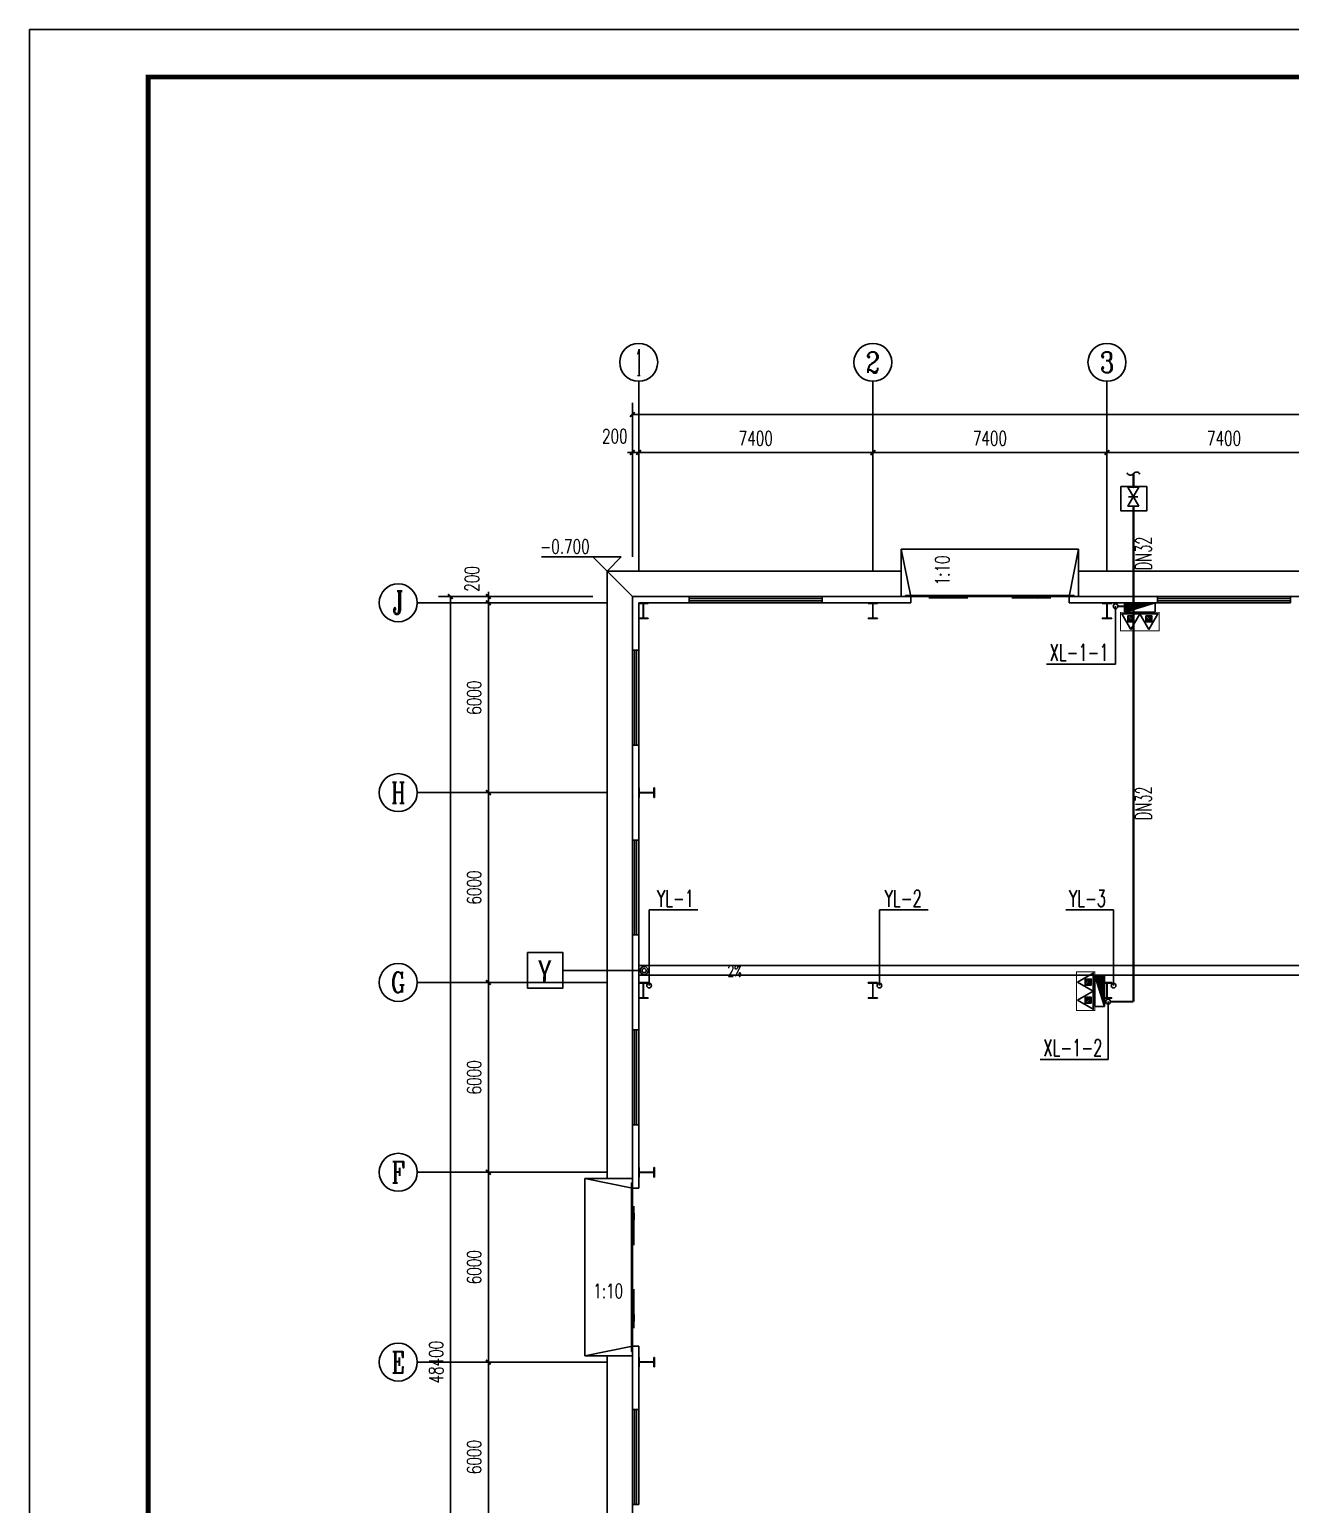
# Model space of a CAD drawing. Extents: x -409572 to -157272, y 600795 to 878326.
# Drawn here: x -409572 to -369719, y 739539 to 786159 of the extents above; entities that cross this region are included whole.
import ezdxf
from ezdxf.enums import TextEntityAlignment as Align

# ---------------------------------------------------------------- set-up
doc = ezdxf.new("R2010")
doc.units = 0
doc.header["$LTSCALE"] = 1000
doc.header["$MEASUREMENT"] = 0
for name, pattern in [('CENTER2', [1.125, 0.75, -0.125, 0.125, -0.125]), ('DASHDOT2', [0.5, 0.25, -0.125, 0, -0.125]), ('PHANTOM2', [1.25, 0.625, -0.125, 0.125, -0.125, 0.125, -0.125])]:
    doc.linetypes.add(name, pattern=pattern)
doc.layers.get('0').update_dxf_attribs({"linetype": 'CONTINUOUS'})
doc.layers.get('DEFPOINTS').update_dxf_attribs({"linetype": 'CONTINUOUS'})
for name, color, linetype in [('_TCH_MASK', 7, 'CONTINUOUS'), ('AXIS', 3, 'CONTINUOUS'), ('AXIS_TEXT', 7, 'CONTINUOUS'), ('COLUMN', 9, 'CONTINUOUS'), ('DIM_ELEV', 3, 'CONTINUOUS'), ('DIM_SYMB', 3, 'CONTINUOUS'), ('DIM_消防', 3, 'CONTINUOUS'), ('DIM_雨水', 3, 'CONTINUOUS'), ('EQUIP_消防', 7, 'CONTINUOUS'), ('GROUND', 2, 'CONTINUOUS'), ('PIPE-消防', 1, 'CONTINUOUS'), ('PIPE-雨水', 4, 'PHANTOM2'), ('PUB_TEXT', 7, 'CONTINUOUS'), ('PUB_TITLE', 4, 'CONTINUOUS'), ('STAIR', 2, 'CONTINUOUS'), ('TWT_TEXT', 7, 'CONTINUOUS'), ('VALVE_消防', 7, 'CONTINUOUS'), ('VPIPE-消防', 1, 'DASHDOT2'), ('VPIPE-雨水', 4, 'PHANTOM2'), ('WALL', 9, 'CONTINUOUS'), ('WINDOW', 4, 'CONTINUOUS'), ('WIRE-照明', 1, 'CONTINUOUS'), ('雨水', 6, 'CONTINUOUS')]:
    doc.layers.add(name, color=color, linetype=linetype)
doc.styles.add('_TCH_AXIS', font='COMPLEX', dxfattribs={"bigfont": 'GBCBIG'})
doc.styles.add('_TCH_DIM', font='SIMPLEX', dxfattribs={"bigfont": 'GBCBIG'})
doc.styles.add('_TWT_SERIAL', font='COMPLEX', dxfattribs={"width": 0.8, "height": 3.5, "bigfont": 'HZTXT'})
doc.styles.add('COMPLEX', font='COMPLEX')
doc.styles.add('DIM_FONT', font='SIMPLEX.shx', dxfattribs={"width": 0.7})
doc.styles.add('STY53', font='COMPLEX', dxfattribs={"width": 0.6, "bigfont": 'HZTXT'})
doc.styles.add('宋体', font='')
doc.styles.get('宋体').set_extended_font_data('SimSun')
doc.dimstyles.new('DIMN150', dxfattribs={"dimscale": 1.5, "dimtxt": 300, "dimasz": 100, "dimexe": 250, "dimexo": 300, "dimgap": 150, "dimtad": 1, "dimdec": 0, "dimzin": 0, "dimtxsty": 'DIM_FONT', "dimblk": 'ARCHTICK', "dimcen": 0.09, "dimclrt": 7, "dimazin": 3, "dimtfac": 1, "dimtdec": 0, "dimtix": 1, "dimtmove": 0, "dimatfit": 3, "dimtolj": 1, "dimtzin": 0})

# ---------------------------------------------------------------- blocks, each defined once
blk = doc.blocks.new('$WINLIB2D$00000001')
at = {"color": 0}
for points in [[(-0.5, 0.5), (-0.5, -0.5)], [(-0.5, 0.5), (0.5, 0.5)], [(0.5, -0.5), (0.5, 0.5)], [(0.5, 0.167), (-0.5, 0.167)], [(0.5, -0.167), (-0.5, -0.167)], [(-0.5, -0.5), (0.5, -0.5)]]:
    blk.add_lwpolyline(points, dxfattribs=at)
blk = doc.blocks.new('$DORLIB2D$00000130')
at = {"color": 0, "linetype": 'CONTINUOUS'}
for p, q in [((-0.5333, 0.6601), (-0.5333, 0.5127)), ((0, 0.6601), (-0.5333, 0.6601)), ((0, 0.5127), (0, 0.6601)), ((0.5333, 0.6601), (0, 0.6601)), ((0.5333, 0.6601), (0.5333, 0.5127)), ((0, 0.5127), (-0.5333, 0.5127)), ((0.5333, 0.5127), (0, 0.5127)), ((-0.3853, 0.2694), (-0.1396, 0.2694)), ((-0.3853, 0.2694), (-0.2999, 0.2144)), ((-0.2999, 0.2144), (-0.2999, 0.2694)), ((0.3853, 0.2694), (0.1396, 0.2694)), ((0.2999, 0.2144), (0.2999, 0.2694)), ((0.3853, 0.2694), (0.2999, 0.2144))]:
    blk.add_line(p, q, dxfattribs=at)
blk = doc.blocks.new('_AXISO')
blk.add_circle((0, 0), 0.5)
at = {"layer": 'AXIS_TEXT', "style": 'COMPLEX', "width": 1.041667}
blk.add_attdef('A', text='', height=0.56, dxfattribs=at).set_placement((-0.25, -0.28), (0.25, -0.28), align=Align.FIT)
blk = doc.blocks.new('_ARCHTICK')
at = {"color": 0, "linetype": 'BYBLOCK', "const_width": 0.4}
blk.add_lwpolyline([(-0.5, -0.5), (0.5, 0.5)], dxfattribs=at)
blk = doc.blocks.new('*D75')
at = {"layer": 'AXIS', "color": 0}
for p, q in [((-391769, 766345), (-396644, 766345)), ((-396269, 717945), (-396269, 766345)), ((-391769, 717945), (-396644, 717945))]:
    blk.add_line(p, q, dxfattribs=at)
at = {"layer": 'DEFPOINTS', "color": 0}
for p in [(-396269, 766345), (-391319, 766345), (-391319, 717945)]:
    blk.add_point(p, dxfattribs=at)
at = {"layer": 'AXIS', "color": 0, "xscale": 150, "yscale": 150, "zscale": 150}
for p, rotation in [((-396269, 766345), 90), ((-396269, 717945), 270)]:
    blk.add_blockref('_ARCHTICK', p, dxfattribs=dict(at, rotation=rotation))
at = {"layer": 'AXIS', "color": 7, "insert": (-396719, 742145), "char_height": 450, "attachment_point": 5, "rotation": 90, "style": 'DIM_FONT'}
blk.add_mtext('\\A1;48400', dxfattribs=at)
blk = doc.blocks.new('*D80')
at = {"layer": 'AXIS', "color": 0}
for p, q in [((-391769, 742145), (-395444, 742145)), ((-395069, 736145), (-395069, 742145)), ((-391769, 736145), (-395444, 736145))]:
    blk.add_line(p, q, dxfattribs=at)
at = {"layer": 'DEFPOINTS', "color": 0}
for p in [(-395069, 742145), (-391319, 742145), (-391319, 736145)]:
    blk.add_point(p, dxfattribs=at)
at = {"layer": 'AXIS', "color": 0, "xscale": 150, "yscale": 150, "zscale": 150}
for p, rotation in [((-395069, 742145), 90), ((-395069, 736145), 270)]:
    blk.add_blockref('_ARCHTICK', p, dxfattribs=dict(at, rotation=rotation))
at = {"layer": 'AXIS', "color": 7, "insert": (-395519, 739145), "char_height": 450, "attachment_point": 5, "rotation": 90, "style": 'DIM_FONT'}
blk.add_mtext('\\A1;6000', dxfattribs=at)
blk = doc.blocks.new('*D81')
at = {"layer": 'AXIS', "color": 0}
for p, q in [((-391769, 748145), (-395444, 748145)), ((-395069, 742145), (-395069, 748145)), ((-391769, 742145), (-395444, 742145))]:
    blk.add_line(p, q, dxfattribs=at)
at = {"layer": 'DEFPOINTS', "color": 0}
for p in [(-395069, 748145), (-391319, 748145), (-391319, 742145)]:
    blk.add_point(p, dxfattribs=at)
at = {"layer": 'AXIS', "color": 0, "xscale": 150, "yscale": 150, "zscale": 150}
for p, rotation in [((-395069, 748145), 90), ((-395069, 742145), 270)]:
    blk.add_blockref('_ARCHTICK', p, dxfattribs=dict(at, rotation=rotation))
at = {"layer": 'AXIS', "color": 7, "insert": (-395519, 745145), "char_height": 450, "attachment_point": 5, "rotation": 90, "style": 'DIM_FONT'}
blk.add_mtext('\\A1;6000', dxfattribs=at)
blk = doc.blocks.new('*D82')
at = {"layer": 'AXIS', "color": 0}
for p, q in [((-391769, 754145), (-395444, 754145)), ((-395069, 748145), (-395069, 754145)), ((-391769, 748145), (-395444, 748145))]:
    blk.add_line(p, q, dxfattribs=at)
at = {"layer": 'DEFPOINTS', "color": 0}
for p in [(-395069, 754145), (-391319, 754145), (-391319, 748145)]:
    blk.add_point(p, dxfattribs=at)
at = {"layer": 'AXIS', "color": 0, "xscale": 150, "yscale": 150, "zscale": 150}
for p, rotation in [((-395069, 754145), 90), ((-395069, 748145), 270)]:
    blk.add_blockref('_ARCHTICK', p, dxfattribs=dict(at, rotation=rotation))
at = {"layer": 'AXIS', "color": 7, "insert": (-395519, 751145), "char_height": 450, "attachment_point": 5, "rotation": 90, "style": 'DIM_FONT'}
blk.add_mtext('\\A1;6000', dxfattribs=at)
blk = doc.blocks.new('*D83')
at = {"layer": 'AXIS', "color": 0}
for p, q in [((-391769, 760145), (-395444, 760145)), ((-395069, 754145), (-395069, 760145)), ((-391769, 754145), (-395444, 754145))]:
    blk.add_line(p, q, dxfattribs=at)
at = {"layer": 'DEFPOINTS', "color": 0}
for p in [(-395069, 760145), (-391319, 760145), (-391319, 754145)]:
    blk.add_point(p, dxfattribs=at)
at = {"layer": 'AXIS', "color": 0, "xscale": 150, "yscale": 150, "zscale": 150}
for p, rotation in [((-395069, 760145), 90), ((-395069, 754145), 270)]:
    blk.add_blockref('_ARCHTICK', p, dxfattribs=dict(at, rotation=rotation))
at = {"layer": 'AXIS', "color": 7, "insert": (-395519, 757145), "char_height": 450, "attachment_point": 5, "rotation": 90, "style": 'DIM_FONT'}
blk.add_mtext('\\A1;6000', dxfattribs=at)
blk = doc.blocks.new('*D84')
at = {"layer": 'AXIS', "color": 0}
for p, q in [((-391769, 766145), (-395444, 766145)), ((-395069, 760145), (-395069, 766145)), ((-391769, 760145), (-395444, 760145))]:
    blk.add_line(p, q, dxfattribs=at)
at = {"layer": 'DEFPOINTS', "color": 0}
for p in [(-395069, 766145), (-391319, 766145), (-391319, 760145)]:
    blk.add_point(p, dxfattribs=at)
at = {"layer": 'AXIS', "color": 0, "xscale": 150, "yscale": 150, "zscale": 150}
for p, rotation in [((-395069, 766145), 90), ((-395069, 760145), 270)]:
    blk.add_blockref('_ARCHTICK', p, dxfattribs=dict(at, rotation=rotation))
at = {"layer": 'AXIS', "color": 7, "insert": (-395519, 763145), "char_height": 450, "attachment_point": 5, "rotation": 90, "style": 'DIM_FONT'}
blk.add_mtext('\\A1;6000', dxfattribs=at)
blk = doc.blocks.new('*D85')
at = {"layer": 'AXIS', "color": 0}
for p, q in [((-395069, 766345), (-395069, 766495)), ((-391769, 766345), (-395444, 766345)), ((-391769, 766145), (-395444, 766145)), ((-395069, 766145), (-395069, 766345)), ((-395069, 766145), (-395069, 765995))]:
    blk.add_line(p, q, dxfattribs=at)
at = {"layer": 'DEFPOINTS', "color": 0}
for p in [(-395069, 766345), (-391319, 766345), (-391319, 766145)]:
    blk.add_point(p, dxfattribs=at)
at = {"layer": 'AXIS', "color": 0, "xscale": 150, "yscale": 150, "zscale": 150}
for p, rotation in [((-395069, 766345), 270), ((-395069, 766145), 90)]:
    blk.add_blockref('_ARCHTICK', p, dxfattribs=dict(at, rotation=rotation))
at = {"layer": 'AXIS', "color": 7, "insert": (-395586, 766900), "char_height": 450, "attachment_point": 5, "rotation": 90, "style": 'DIM_FONT'}
blk.add_mtext('\\A1;200', dxfattribs=at)
blk = doc.blocks.new('*D86')
at = {"layer": 'AXIS', "color": 0}
for p, q in [((-390519, 767595), (-390519, 772470)), ((-390519, 772095), (-182919, 772095)), ((-182919, 767595), (-182919, 772470))]:
    blk.add_line(p, q, dxfattribs=at)
at = {"layer": 'DEFPOINTS', "color": 0}
for p in [(-182919, 772095), (-390519, 767145), (-182919, 767145)]:
    blk.add_point(p, dxfattribs=at)
at = {"layer": 'AXIS', "color": 0, "xscale": 150, "yscale": 150, "zscale": 150, "rotation": 180}
blk.add_blockref('_ARCHTICK', (-390519, 772095), dxfattribs=at)
at = {"layer": 'AXIS', "color": 0, "xscale": 150, "yscale": 150, "zscale": 150}
blk.add_blockref('_ARCHTICK', (-182919, 772095), dxfattribs=at)
at = {"layer": 'AXIS', "color": 7, "insert": (-286719, 772545), "char_height": 450, "attachment_point": 5, "style": 'DIM_FONT'}
blk.add_mtext('\\A1;207600', dxfattribs=at)
blk = doc.blocks.new('*D87')
at = {"layer": 'AXIS', "color": 0}
for p, q in [((-390519, 767595), (-390519, 771270)), ((-390319, 767595), (-390319, 771270)), ((-390519, 770895), (-390669, 770895)), ((-390519, 770895), (-390319, 770895)), ((-390319, 770895), (-390169, 770895))]:
    blk.add_line(p, q, dxfattribs=at)
at = {"layer": 'DEFPOINTS', "color": 0}
for p in [(-390319, 770895), (-390519, 767145), (-390319, 767145)]:
    blk.add_point(p, dxfattribs=at)
at = {"layer": 'AXIS', "color": 0, "xscale": 150, "yscale": 150, "zscale": 150}
blk.add_blockref('_ARCHTICK', (-390519, 770895), dxfattribs=at)
at = {"layer": 'AXIS', "color": 0, "xscale": 150, "yscale": 150, "zscale": 150, "rotation": 180}
blk.add_blockref('_ARCHTICK', (-390319, 770895), dxfattribs=at)
at = {"layer": 'AXIS', "color": 7, "insert": (-391074, 771413), "char_height": 450, "attachment_point": 5, "style": 'DIM_FONT'}
blk.add_mtext('\\A1;200', dxfattribs=at)
blk = doc.blocks.new('*D88')
at = {"layer": 'AXIS', "color": 0}
for p, q in [((-390319, 767595), (-390319, 771270)), ((-382919, 767595), (-382919, 771270)), ((-390319, 770895), (-382919, 770895))]:
    blk.add_line(p, q, dxfattribs=at)
at = {"layer": 'DEFPOINTS', "color": 0}
for p in [(-382919, 770895), (-390319, 767145), (-382919, 767145)]:
    blk.add_point(p, dxfattribs=at)
at = {"layer": 'AXIS', "color": 0, "xscale": 150, "yscale": 150, "zscale": 150, "rotation": 180}
blk.add_blockref('_ARCHTICK', (-390319, 770895), dxfattribs=at)
at = {"layer": 'AXIS', "color": 0, "xscale": 150, "yscale": 150, "zscale": 150}
blk.add_blockref('_ARCHTICK', (-382919, 770895), dxfattribs=at)
at = {"layer": 'AXIS', "color": 7, "insert": (-386619, 771345), "char_height": 450, "attachment_point": 5, "style": 'DIM_FONT'}
blk.add_mtext('\\A1;7400', dxfattribs=at)
blk = doc.blocks.new('*D89')
at = {"layer": 'AXIS', "color": 0}
for p, q in [((-382919, 767595), (-382919, 771270)), ((-375519, 767595), (-375519, 771270)), ((-382919, 770895), (-375519, 770895))]:
    blk.add_line(p, q, dxfattribs=at)
at = {"layer": 'DEFPOINTS', "color": 0}
for p in [(-375519, 770895), (-382919, 767145), (-375519, 767145)]:
    blk.add_point(p, dxfattribs=at)
at = {"layer": 'AXIS', "color": 0, "xscale": 150, "yscale": 150, "zscale": 150, "rotation": 180}
blk.add_blockref('_ARCHTICK', (-382919, 770895), dxfattribs=at)
at = {"layer": 'AXIS', "color": 0, "xscale": 150, "yscale": 150, "zscale": 150}
blk.add_blockref('_ARCHTICK', (-375519, 770895), dxfattribs=at)
at = {"layer": 'AXIS', "color": 7, "insert": (-379219, 771345), "char_height": 450, "attachment_point": 5, "style": 'DIM_FONT'}
blk.add_mtext('\\A1;7400', dxfattribs=at)
blk = doc.blocks.new('*D90')
at = {"layer": 'AXIS', "color": 0}
for p, q in [((-375519, 767595), (-375519, 771270)), ((-368119, 767595), (-368119, 771270)), ((-375519, 770895), (-368119, 770895))]:
    blk.add_line(p, q, dxfattribs=at)
at = {"layer": 'DEFPOINTS', "color": 0}
for p in [(-368119, 770895), (-375519, 767145), (-368119, 767145)]:
    blk.add_point(p, dxfattribs=at)
at = {"layer": 'AXIS', "color": 0, "xscale": 150, "yscale": 150, "zscale": 150, "rotation": 180}
blk.add_blockref('_ARCHTICK', (-375519, 770895), dxfattribs=at)
at = {"layer": 'AXIS', "color": 0, "xscale": 150, "yscale": 150, "zscale": 150}
blk.add_blockref('_ARCHTICK', (-368119, 770895), dxfattribs=at)
at = {"layer": 'AXIS', "color": 7, "insert": (-371819, 771345), "char_height": 450, "attachment_point": 5, "style": 'DIM_FONT'}
blk.add_mtext('\\A1;7400', dxfattribs=at)
blk = doc.blocks.new('$ATTACHMENT$00000214')
h = blk.add_hatch()
h.set_pattern_fill('ANSI31', color=256, scale=200, style=0)
h.set_pattern_definition([(45, (-38543.802, -6842.639), (-17.67767, 17.67767), [])])
h.paths.add_polyline_path([(-65, 2), (65, 2), (65, -128), (-65, -128)])
for points in [[(0, 172), (-198, -172), (198, -172)], [(-65, 2), (65, 2), (65, -128), (-65, -128)]]:
    blk.add_lwpolyline(points, close=True)
blk = doc.blocks.new('D22222')
at = {"layer": 'PIPE-消防', "color": 3, "ltscale": 2, "const_width": 20}
blk.add_lwpolyline([(-220006, -23693), (-219158, -23693), (-219158, -24098), (-220006, -24098)], close=True, dxfattribs=at)
at = {"layer": 'EQUIP_消防', "rotation": 180}
for p in [(-219780, -23901), (-219383, -23901)]:
    blk.add_blockref('$ATTACHMENT$00000214', p, dxfattribs=at)
blk = doc.blocks.new('PSLG')
for radius in [0.75, 0.4]:
    blk.add_circle((0, 0), radius)
blk = doc.blocks.new('*X12')
at = {"color": 0}
for p, q in [((7200.9875, 5700.9875), (7201, 5700.9875)), ((7200.99375, 5700.99375), (7201, 5700.99375)), ((7200.5125, 5700.5125), (7201, 5700.5125)), ((7200.51875, 5700.51875), (7201, 5700.51875)), ((7200.525, 5700.525), (7201, 5700.525)), ((7200.53125, 5700.53125), (7201, 5700.53125)), ((7200.5375, 5700.5375), (7201, 5700.5375)), ((7200.54375, 5700.54375), (7201, 5700.54375)), ((7200.55, 5700.55), (7201, 5700.55)), ((7200.55625, 5700.55625), (7201, 5700.55625)), ((7200.5625, 5700.5625), (7201, 5700.5625)), ((7200.56875, 5700.56875), (7201, 5700.56875)), ((7200.575, 5700.575), (7201, 5700.575)), ((7200.58125, 5700.58125), (7201, 5700.58125)), ((7200.5875, 5700.5875), (7201, 5700.5875)), ((7200.59375, 5700.59375), (7201, 5700.59375)), ((7200.6, 5700.6), (7201, 5700.6)), ((7200.60625, 5700.60625), (7201, 5700.60625)), ((7200.6125, 5700.6125), (7201, 5700.6125)), ((7200.61875, 5700.61875), (7201, 5700.61875)), ((7200.625, 5700.625), (7201, 5700.625)), ((7200.63125, 5700.63125), (7201, 5700.63125)), ((7200.6375, 5700.6375), (7201, 5700.6375)), ((7200.64375, 5700.64375), (7201, 5700.64375)), ((7200.65, 5700.65), (7201, 5700.65)), ((7200.65625, 5700.65625), (7201, 5700.65625)), ((7200.6625, 5700.6625), (7201, 5700.6625)), ((7200.66875, 5700.66875), (7201, 5700.66875)), ((7200.675, 5700.675), (7201, 5700.675)), ((7200.68125, 5700.68125), (7201, 5700.68125)), ((7200.6875, 5700.6875), (7201, 5700.6875)), ((7200.69375, 5700.69375), (7201, 5700.69375)), ((7200.7, 5700.7), (7201, 5700.7)), ((7200.70625, 5700.70625), (7201, 5700.70625)), ((7200.7125, 5700.7125), (7201, 5700.7125)), ((7200.71875, 5700.71875), (7201, 5700.71875)), ((7200.725, 5700.725), (7201, 5700.725)), ((7200.73125, 5700.73125), (7201, 5700.73125)), ((7200.7375, 5700.7375), (7201, 5700.7375)), ((7200.74375, 5700.74375), (7201, 5700.74375)), ((7200.75, 5700.75), (7201, 5700.75)), ((7200.75625, 5700.75625), (7201, 5700.75625)), ((7200.7625, 5700.7625), (7201, 5700.7625)), ((7200.76875, 5700.76875), (7201, 5700.76875)), ((7200.775, 5700.775), (7201, 5700.775)), ((7200.78125, 5700.78125), (7201, 5700.78125)), ((7200.7875, 5700.7875), (7201, 5700.7875)), ((7200.79375, 5700.79375), (7201, 5700.79375)), ((7200.8, 5700.8), (7201, 5700.8)), ((7200.80625, 5700.80625), (7201, 5700.80625)), ((7200.8125, 5700.8125), (7201, 5700.8125)), ((7200.81875, 5700.81875), (7201, 5700.81875)), ((7200.825, 5700.825), (7201, 5700.825)), ((7200.83125, 5700.83125), (7201, 5700.83125)), ((7200.8375, 5700.8375), (7201, 5700.8375)), ((7200.84375, 5700.84375), (7201, 5700.84375)), ((7200.85, 5700.85), (7201, 5700.85)), ((7200.85625, 5700.85625), (7201, 5700.85625)), ((7200.8625, 5700.8625), (7201, 5700.8625)), ((7200.86875, 5700.86875), (7201, 5700.86875)), ((7200.875, 5700.875), (7201, 5700.875)), ((7200.88125, 5700.88125), (7201, 5700.88125)), ((7200.8875, 5700.8875), (7201, 5700.8875)), ((7200.89375, 5700.89375), (7201, 5700.89375)), ((7200.9, 5700.9), (7201, 5700.9)), ((7200.90625, 5700.90625), (7201, 5700.90625)), ((7200.9125, 5700.9125), (7201, 5700.9125)), ((7200.91875, 5700.91875), (7201, 5700.91875)), ((7200.925, 5700.925), (7201, 5700.925)), ((7200.93125, 5700.93125), (7201, 5700.93125)), ((7200.9375, 5700.9375), (7201, 5700.9375)), ((7200.94375, 5700.94375), (7201, 5700.94375)), ((7200.95, 5700.95), (7201, 5700.95)), ((7200.95625, 5700.95625), (7201, 5700.95625)), ((7200.9625, 5700.9625), (7201, 5700.9625)), ((7200.96875, 5700.96875), (7201, 5700.96875)), ((7200.975, 5700.975), (7201, 5700.975)), ((7200.98125, 5700.98125), (7201, 5700.98125)), ((7200.03125, 5700.03125), (7201, 5700.03125)), ((7200.0375, 5700.0375), (7201, 5700.0375)), ((7200.04375, 5700.04375), (7201, 5700.04375)), ((7200.05, 5700.05), (7201, 5700.05)), ((7200.05625, 5700.05625), (7201, 5700.05625)), ((7200.0625, 5700.0625), (7201, 5700.0625)), ((7200.06875, 5700.06875), (7201, 5700.06875)), ((7200.075, 5700.075), (7201, 5700.075)), ((7200.08125, 5700.08125), (7201, 5700.08125)), ((7200.0875, 5700.0875), (7201, 5700.0875)), ((7200.09375, 5700.09375), (7201, 5700.09375)), ((7200.1, 5700.1), (7201, 5700.1)), ((7200.10625, 5700.10625), (7201, 5700.10625)), ((7200.1125, 5700.1125), (7201, 5700.1125)), ((7200.11875, 5700.11875), (7201, 5700.11875)), ((7200.125, 5700.125), (7201, 5700.125)), ((7200.13125, 5700.13125), (7201, 5700.13125)), ((7200.1375, 5700.1375), (7201, 5700.1375)), ((7200.14375, 5700.14375), (7201, 5700.14375)), ((7200.15, 5700.15), (7201, 5700.15)), ((7200.15625, 5700.15625), (7201, 5700.15625)), ((7200.1625, 5700.1625), (7201, 5700.1625)), ((7200.16875, 5700.16875), (7201, 5700.16875)), ((7200.175, 5700.175), (7201, 5700.175)), ((7200.18125, 5700.18125), (7201, 5700.18125)), ((7200.1875, 5700.1875), (7201, 5700.1875)), ((7200.19375, 5700.19375), (7201, 5700.19375)), ((7200.2, 5700.2), (7201, 5700.2)), ((7200.20625, 5700.20625), (7201, 5700.20625)), ((7200.2125, 5700.2125), (7201, 5700.2125)), ((7200.21875, 5700.21875), (7201, 5700.21875)), ((7200.225, 5700.225), (7201, 5700.225)), ((7200.23125, 5700.23125), (7201, 5700.23125)), ((7200.2375, 5700.2375), (7201, 5700.2375)), ((7200.24375, 5700.24375), (7201, 5700.24375)), ((7200.25, 5700.25), (7201, 5700.25)), ((7200.25625, 5700.25625), (7201, 5700.25625)), ((7200.2625, 5700.2625), (7201, 5700.2625)), ((7200.26875, 5700.26875), (7201, 5700.26875)), ((7200.275, 5700.275), (7201, 5700.275)), ((7200.28125, 5700.28125), (7201, 5700.28125)), ((7200.2875, 5700.2875), (7201, 5700.2875)), ((7200.29375, 5700.29375), (7201, 5700.29375)), ((7200.3, 5700.3), (7201, 5700.3)), ((7200.30625, 5700.30625), (7201, 5700.30625)), ((7200.3125, 5700.3125), (7201, 5700.3125)), ((7200.31875, 5700.31875), (7201, 5700.31875)), ((7200.325, 5700.325), (7201, 5700.325)), ((7200.33125, 5700.33125), (7201, 5700.33125)), ((7200.3375, 5700.3375), (7201, 5700.3375)), ((7200.34375, 5700.34375), (7201, 5700.34375)), ((7200.35, 5700.35), (7201, 5700.35)), ((7200.35625, 5700.35625), (7201, 5700.35625)), ((7200.3625, 5700.3625), (7201, 5700.3625)), ((7200.36875, 5700.36875), (7201, 5700.36875)), ((7200.375, 5700.375), (7201, 5700.375)), ((7200.38125, 5700.38125), (7201, 5700.38125)), ((7200.3875, 5700.3875), (7201, 5700.3875)), ((7200.39375, 5700.39375), (7201, 5700.39375)), ((7200.4, 5700.4), (7201, 5700.4)), ((7200.40625, 5700.40625), (7201, 5700.40625)), ((7200.4125, 5700.4125), (7201, 5700.4125)), ((7200.41875, 5700.41875), (7201, 5700.41875)), ((7200.425, 5700.425), (7201, 5700.425)), ((7200.43125, 5700.43125), (7201, 5700.43125)), ((7200.4375, 5700.4375), (7201, 5700.4375)), ((7200.44375, 5700.44375), (7201, 5700.44375)), ((7200.45, 5700.45), (7201, 5700.45)), ((7200.45625, 5700.45625), (7201, 5700.45625)), ((7200.4625, 5700.4625), (7201, 5700.4625)), ((7200.46875, 5700.46875), (7201, 5700.46875)), ((7200.475, 5700.475), (7201, 5700.475)), ((7200.48125, 5700.48125), (7201, 5700.48125)), ((7200.4875, 5700.4875), (7201, 5700.4875)), ((7200.49375, 5700.49375), (7201, 5700.49375)), ((7200.5, 5700.5), (7201, 5700.5)), ((7200.50625, 5700.50625), (7201, 5700.50625)), ((7200.00625, 5700.00625), (7201, 5700.00625)), ((7200.0125, 5700.0125), (7201, 5700.0125)), ((7200.01875, 5700.01875), (7201, 5700.01875)), ((7200.025, 5700.025), (7201, 5700.025))]:
    blk.add_line(p, q, dxfattribs=at)
blk = doc.blocks.new('$ATTACHMENT$00000088')
for p, q in [((325, 0), (-325, -200)), ((325, 0), (-325, 0)), ((-325, 0), (-325, -200)), ((325, -200), (325, 0)), ((-325, -200), (325, -200))]:
    blk.add_line(p, q)
at = {"xscale": 650, "yscale": 200, "zscale": 650, "rotation": 180}
blk.add_blockref('*X12', (4680325, 1140000), dxfattribs=at)
blk = doc.blocks.new('$VALVE$00000296')
for points in [[(-125, 72), (-125, -72), (125, 72), (125, -72), (-125, 72)], [(0, 60), (0, -64)]]:
    blk.add_lwpolyline(points)
for p in [(-125, 0), (125, 0)]:
    blk.add_point(p)
blk = doc.blocks.new('$TWTSYS$00000132')
at = {"elevation": 0}
blk.add_lwpolyline([(7, -101, -0.575183), (0, 0, 0.604745), (-11, 101, 16.924828)], format="xyb", dxfattribs=at)
blk = doc.blocks.new('JOJ')
at = {"layer": '_TCH_MASK', "color": 8}
for p, q in [((-390318.8, 754679), (-286568.8, 754679)), ((-286568.8, 754379), (-390318.8, 754379))]:
    blk.add_line(p, q, dxfattribs=at)
at = {"layer": 'AXIS', "color": 8}
for p, q in [((-390318.8, 767145.4), (-390318.8, 773145.4)), ((-382918.8, 767145.4), (-382918.8, 773145.4)), ((-375518.8, 767145.4), (-375518.8, 773145.4)), ((-391318.8, 766145.4), (-397318.8, 766145.4)), ((-391318.8, 760145.4), (-397318.8, 760145.4)), ((-391318.8, 754145.4), (-397318.8, 754145.4)), ((-391318.8, 748145.4), (-397318.8, 748145.4)), ((-391318.8, 742145.4), (-397318.8, 742145.4))]:
    blk.add_line(p, q, dxfattribs=at)
at = {"layer": 'COLUMN', "color": 8}
for p, q in [((-390018.8, 766145.4), (-390318.8, 766145.4)), ((-390318.8, 766145.4), (-390318.8, 766127.4)), ((-390318.8, 766127.4), (-390178.8, 766127.4)), ((-390178.8, 766127.4), (-390173.8, 766122.4)), ((-390173.8, 766122.4), (-390173.8, 765668.4)), ((-390163.8, 766122.4), (-390158.8, 766127.4)), ((-390163.8, 765668.4), (-390163.8, 766122.4)), ((-390158.8, 766127.4), (-390018.8, 766127.4)), ((-390018.8, 766127.4), (-390018.8, 766145.4)), ((-382768.8, 766145.4), (-383068.8, 766145.4)), ((-383068.8, 766145.4), (-383068.8, 766127.4)), ((-383068.8, 766127.4), (-382928.8, 766127.4)), ((-382928.8, 766127.4), (-382923.8, 766122.4)), ((-382923.8, 766122.4), (-382923.8, 765668.4)), ((-382913.8, 766122.4), (-382908.8, 766127.4)), ((-382913.8, 765668.4), (-382913.8, 766122.4)), ((-382908.8, 766127.4), (-382768.8, 766127.4)), ((-382768.8, 766127.4), (-382768.8, 766145.4)), ((-375368.8, 766145.4), (-375668.8, 766145.4)), ((-375668.8, 766145.4), (-375668.8, 766127.4)), ((-375668.8, 766127.4), (-375528.8, 766127.4)), ((-375528.8, 766127.4), (-375523.8, 766122.4)), ((-375523.8, 766122.4), (-375523.8, 765668.4)), ((-375513.8, 766122.4), (-375508.8, 766127.4)), ((-375513.8, 765668.4), (-375513.8, 766122.4)), ((-375508.8, 766127.4), (-375368.8, 766127.4)), ((-375368.8, 766127.4), (-375368.8, 766145.4)), ((-390178.8, 765663.4), (-390318.8, 765663.4)), ((-390318.8, 765663.4), (-390318.8, 765645.4)), ((-390318.8, 765645.4), (-390018.8, 765645.4)), ((-390173.8, 765668.4), (-390178.8, 765663.4)), ((-390158.8, 765663.4), (-390163.8, 765668.4)), ((-390018.8, 765663.4), (-390158.8, 765663.4)), ((-390018.8, 765645.4), (-390018.8, 765663.4)), ((-382928.8, 765663.4), (-383068.8, 765663.4)), ((-383068.8, 765663.4), (-383068.8, 765645.4)), ((-383068.8, 765645.4), (-382768.8, 765645.4)), ((-382923.8, 765668.4), (-382928.8, 765663.4)), ((-382908.8, 765663.4), (-382913.8, 765668.4)), ((-382768.8, 765663.4), (-382908.8, 765663.4)), ((-382768.8, 765645.4), (-382768.8, 765663.4)), ((-375528.8, 765663.4), (-375668.8, 765663.4)), ((-375668.8, 765663.4), (-375668.8, 765645.4)), ((-375668.8, 765645.4), (-375368.8, 765645.4)), ((-375523.8, 765668.4), (-375528.8, 765663.4)), ((-375508.8, 765663.4), (-375513.8, 765668.4)), ((-375368.8, 765663.4), (-375508.8, 765663.4)), ((-375368.8, 765645.4), (-375368.8, 765663.4)), ((-390300.8, 760295.4), (-390318.8, 760295.4)), ((-390318.8, 760295.4), (-390318.8, 759995.4)), ((-390318.8, 759995.4), (-390300.8, 759995.4)), ((-390300.8, 760155.4), (-390300.8, 760295.4)), ((-390295.8, 760150.4), (-390300.8, 760155.4)), ((-390300.8, 760135.4), (-390295.8, 760140.4)), ((-390300.8, 759995.4), (-390300.8, 760135.4)), ((-389841.8, 760150.4), (-390295.8, 760150.4)), ((-390295.8, 760140.4), (-389841.8, 760140.4)), ((-389836.8, 760155.4), (-389841.8, 760150.4)), ((-389841.8, 760140.4), (-389836.8, 760135.4)), ((-389818.8, 760295.4), (-389836.8, 760295.4)), ((-389836.8, 760295.4), (-389836.8, 760155.4)), ((-389836.8, 760135.4), (-389836.8, 759995.4)), ((-389836.8, 759995.4), (-389818.8, 759995.4)), ((-389818.8, 759995.4), (-389818.8, 760295.4)), ((-390018.8, 754145.4), (-390318.8, 754145.4)), ((-390318.8, 754145.4), (-390318.8, 754127.4)), ((-390318.8, 754127.4), (-390178.8, 754127.4)), ((-390178.8, 754127.4), (-390173.8, 754122.4)), ((-390173.8, 754122.4), (-390173.8, 753668.4)), ((-390163.8, 754122.4), (-390158.8, 754127.4)), ((-390163.8, 753668.4), (-390163.8, 754122.4)), ((-390158.8, 754127.4), (-390018.8, 754127.4)), ((-390018.8, 754127.4), (-390018.8, 754145.4)), ((-382768.8, 754145.4), (-383068.8, 754145.4)), ((-383068.8, 754145.4), (-383068.8, 754127.4)), ((-383068.8, 754127.4), (-382928.8, 754127.4)), ((-382928.8, 754127.4), (-382923.8, 754122.4)), ((-382923.8, 754122.4), (-382923.8, 753668.4)), ((-382913.8, 754122.4), (-382908.8, 754127.4)), ((-382913.8, 753668.4), (-382913.8, 754122.4)), ((-382908.8, 754127.4), (-382768.8, 754127.4)), ((-382768.8, 754127.4), (-382768.8, 754145.4)), ((-375368.8, 754145.4), (-375668.8, 754145.4)), ((-375668.8, 754145.4), (-375668.8, 754127.4)), ((-375668.8, 754127.4), (-375528.8, 754127.4)), ((-375528.8, 754127.4), (-375523.8, 754122.4)), ((-375523.8, 754122.4), (-375523.8, 753668.4)), ((-375513.8, 754122.4), (-375508.8, 754127.4)), ((-375513.8, 753668.4), (-375513.8, 754122.4)), ((-375508.8, 754127.4), (-375368.8, 754127.4)), ((-375368.8, 754127.4), (-375368.8, 754145.4)), ((-390178.8, 753663.4), (-390318.8, 753663.4)), ((-390318.8, 753663.4), (-390318.8, 753645.4)), ((-390318.8, 753645.4), (-390018.8, 753645.4)), ((-390173.8, 753668.4), (-390178.8, 753663.4)), ((-390158.8, 753663.4), (-390163.8, 753668.4)), ((-390018.8, 753663.4), (-390158.8, 753663.4)), ((-390018.8, 753645.4), (-390018.8, 753663.4)), ((-382928.8, 753663.4), (-383068.8, 753663.4)), ((-383068.8, 753663.4), (-383068.8, 753645.4)), ((-383068.8, 753645.4), (-382768.8, 753645.4)), ((-382923.8, 753668.4), (-382928.8, 753663.4)), ((-382908.8, 753663.4), (-382913.8, 753668.4)), ((-382768.8, 753663.4), (-382908.8, 753663.4)), ((-382768.8, 753645.4), (-382768.8, 753663.4)), ((-375528.8, 753663.4), (-375668.8, 753663.4)), ((-375668.8, 753663.4), (-375668.8, 753645.4)), ((-375668.8, 753645.4), (-375368.8, 753645.4)), ((-375523.8, 753668.4), (-375528.8, 753663.4)), ((-375508.8, 753663.4), (-375513.8, 753668.4)), ((-375368.8, 753663.4), (-375508.8, 753663.4)), ((-375368.8, 753645.4), (-375368.8, 753663.4)), ((-390300.8, 748295.4), (-390318.8, 748295.4)), ((-390318.8, 748295.4), (-390318.8, 747995.4)), ((-390300.8, 748155.4), (-390300.8, 748295.4)), ((-389818.8, 748295.4), (-389836.8, 748295.4)), ((-389836.8, 748295.4), (-389836.8, 748155.4)), ((-389818.8, 747995.4), (-389818.8, 748295.4)), ((-390318.8, 747995.4), (-390300.8, 747995.4)), ((-390295.8, 748150.4), (-390300.8, 748155.4)), ((-390300.8, 748135.4), (-390295.8, 748140.4)), ((-390300.8, 747995.4), (-390300.8, 748135.4)), ((-389841.8, 748150.4), (-390295.8, 748150.4)), ((-390295.8, 748140.4), (-389841.8, 748140.4)), ((-389836.8, 748155.4), (-389841.8, 748150.4)), ((-389841.8, 748140.4), (-389836.8, 748135.4)), ((-389836.8, 748135.4), (-389836.8, 747995.4)), ((-389836.8, 747995.4), (-389818.8, 747995.4)), ((-390300.8, 742295.4), (-390318.8, 742295.4)), ((-390318.8, 742295.4), (-390318.8, 741995.4)), ((-390300.8, 742155.4), (-390300.8, 742295.4)), ((-389818.8, 742295.4), (-389836.8, 742295.4)), ((-389836.8, 742295.4), (-389836.8, 742155.4)), ((-389818.8, 741995.4), (-389818.8, 742295.4)), ((-390318.8, 741995.4), (-390300.8, 741995.4)), ((-390295.8, 742150.4), (-390300.8, 742155.4)), ((-390300.8, 742135.4), (-390295.8, 742140.4)), ((-390300.8, 741995.4), (-390300.8, 742135.4)), ((-389841.8, 742150.4), (-390295.8, 742150.4)), ((-390295.8, 742140.4), (-389841.8, 742140.4)), ((-389836.8, 742155.4), (-389841.8, 742150.4)), ((-389841.8, 742140.4), (-389836.8, 742135.4)), ((-389836.8, 742135.4), (-389836.8, 741995.4)), ((-389836.8, 741995.4), (-389818.8, 741995.4))]:
    blk.add_line(p, q, dxfattribs=at)
at = {"layer": 'DIM_ELEV', "color": 8}
for p, q in [((-390868.8, 767595.4), (-393388.8, 767595.4)), ((-391318.8, 767145.4), (-391768.8, 767595.4)), ((-391318.8, 767145.4), (-390868.8, 767595.4))]:
    blk.add_line(p, q, dxfattribs=at)
at = {"layer": 'DIM_SYMB', "color": 8}
for points in [[(-380341.3, 766652.4, 0, 0, 0), (-380341.3, 767205.9, 120, 0, 0), (-380341.3, 767655.9, 0, 0, 0)], [(-387623, 754508.4, 0, 0, 0), (-387982.5, 754508.4, 160, 0, 0), (-388582.5, 754508.4, 0, 0, 0)], [(-390811.1, 744012.4, 0, 0, 0), (-391334.6, 744012.4, 120, 0, 0), (-391784.6, 744012.4, 0, 0, 0)]]:
    blk.add_lwpolyline(points, format="xyseb", dxfattribs=at)
at = {"layer": 'GROUND', "color": 8}
for p, q in [((-382018.8, 767145.4), (-391318.8, 767145.4)), ((-391318.8, 767145.4), (-391318.8, 747945.4)), ((-390518.8, 766345.4), (-391318.8, 767145.4)), ((-300618.8, 767145.4), (-376418.8, 767145.4)), ((-382018.8, 766345.4), (-390518.8, 766345.4)), ((-390518.8, 766345.4), (-390518.8, 747945.4)), ((-300618.8, 766345.4), (-376418.8, 766345.4)), ((-391318.8, 742345.4), (-391318.8, 717145.4)), ((-390518.8, 742345.4), (-390518.8, 717945.4))]:
    blk.add_line(p, q, dxfattribs=at)
at = {"layer": 'STAIR', "color": 8}
for p, q in [((-376418.8, 767845.4), (-382018.8, 767845.4)), ((-382018.8, 767845.4), (-382018.8, 766345.4)), ((-381718.8, 766345.4), (-382018.8, 767845.4)), ((-376718.8, 766345.4), (-376418.8, 767845.4)), ((-376418.8, 767845.4), (-376418.8, 766345.4)), ((-376418.8, 766345.4), (-382018.8, 766345.4)), ((-392018.8, 747945.4), (-392018.8, 742345.4)), ((-392018.8, 747945.4), (-390518.8, 747945.4)), ((-390518.8, 747645.4), (-392018.8, 747945.4)), ((-390518.8, 747945.4), (-390518.8, 742345.4)), ((-390518.8, 742645.4), (-392018.8, 742345.4)), ((-392018.8, 742345.4), (-390518.8, 742345.4))]:
    blk.add_line(p, q, dxfattribs=at)
at = {"layer": 'WALL', "color": 8}
for p, q in [((-390518.8, 766345.4), (-390518.8, 764645.4)), ((-388718.8, 766345.4), (-390518.8, 766345.4)), ((-390318.8, 765663.4), (-390318.8, 766127.4)), ((-390018.8, 766145.4), (-388718.8, 766145.4)), ((-388718.8, 766145.4), (-388718.8, 766345.4)), ((-382918.8, 766345.4), (-384518.8, 766345.4)), ((-384518.8, 766345.4), (-384518.8, 766145.4)), ((-384518.8, 766145.4), (-383068.8, 766145.4)), ((-381718.8, 766345.4), (-382918.8, 766345.4)), ((-382768.8, 766145.4), (-381718.8, 766145.4)), ((-381718.8, 766145.4), (-381718.8, 766345.4)), ((-375518.8, 766345.4), (-376718.8, 766345.4)), ((-376718.8, 766345.4), (-376718.8, 766145.4)), ((-376718.8, 766145.4), (-375668.8, 766145.4)), ((-373918.8, 766345.4), (-375518.8, 766345.4)), ((-375368.8, 766145.4), (-373918.8, 766145.4)), ((-373918.8, 766145.4), (-373918.8, 766345.4)), ((-390318.8, 764645.4), (-390318.8, 765645.4)), ((-390518.8, 764645.4), (-390318.8, 764645.4)), ((-390318.8, 761645.4), (-390518.8, 761645.4)), ((-390518.8, 761645.4), (-390518.8, 760145.4)), ((-390318.8, 760295.4), (-390318.8, 761645.4)), ((-390518.8, 760145.4), (-390518.8, 758645.4)), ((-390318.8, 758645.4), (-390318.8, 759995.4)), ((-390518.8, 758645.4), (-390318.8, 758645.4)), ((-390318.8, 755645.4), (-390518.8, 755645.4)), ((-390518.8, 755645.4), (-390518.8, 754145.4)), ((-390318.8, 754145.4), (-390318.8, 755645.4)), ((-390518.8, 754145.4), (-390518.8, 752645.4)), ((-390318.8, 753663.4), (-390318.8, 754127.4)), ((-390318.8, 752645.4), (-390318.8, 753645.4)), ((-390518.8, 752645.4), (-390318.8, 752645.4)), ((-390318.8, 749645.4), (-390518.8, 749645.4)), ((-390518.8, 749645.4), (-390518.8, 748145.4)), ((-390318.8, 748295.4), (-390318.8, 749645.4)), ((-390518.8, 748145.4), (-390518.8, 747645.4)), ((-390318.8, 747645.4), (-390318.8, 747995.4)), ((-390518.8, 747645.4), (-390318.8, 747645.4)), ((-390318.8, 742645.4), (-390518.8, 742645.4)), ((-390518.8, 742645.4), (-390518.8, 742145.4)), ((-390318.8, 742295.4), (-390318.8, 742645.4)), ((-390518.8, 742145.4), (-390518.8, 740645.4)), ((-390318.8, 740645.4), (-390318.8, 741995.4)), ((-390518.8, 740645.4), (-390318.8, 740645.4))]:
    blk.add_line(p, q, dxfattribs=at)
at = {"layer": 'AXIS', "color": 8}
ref = blk.add_blockref('_AXISO', (-390318.8, 773745.4), dxfattribs=dict(at, xscale=1200, yscale=1200, zscale=1200))
ref.add_attrib('A', '1', dxfattribs={"layer": 'AXIS_TEXT', "color": 8, "height": 832.5, "style": '_TCH_AXIS', "width": 0.555556}).set_placement((-390417.9, 773329.2), (-390219.7, 773329.2), align=Align.FIT)
ref = blk.add_blockref('_AXISO', (-382918.8, 773745.4), dxfattribs=dict(at, xscale=1200, yscale=1200, zscale=1200))
ref.add_attrib('A', '2', dxfattribs={"layer": 'AXIS_TEXT', "color": 8, "height": 657.6, "style": '_TCH_AXIS'}).set_placement((-383138, 773416.7), (-382699.6, 773416.7), align=Align.FIT)
ref = blk.add_blockref('_AXISO', (-375518.8, 773745.4), dxfattribs=dict(at, xscale=1200, yscale=1200, zscale=1200))
ref.add_attrib('A', '3', dxfattribs={"layer": 'AXIS_TEXT', "color": 8, "height": 657.6, "style": '_TCH_AXIS'}).set_placement((-375738, 773416.7), (-375299.6, 773416.7), align=Align.FIT)
ref = blk.add_blockref('_AXISO', (-397918.8, 766145.4), dxfattribs=dict(at, xscale=1200, yscale=1200, zscale=1200))
ref.add_attrib('A', 'J', dxfattribs={"layer": 'AXIS_TEXT', "color": 8, "height": 729.9, "style": '_TCH_AXIS', "width": 0.909091}).set_placement((-398092.6, 765780.5), (-397745, 765780.5), align=Align.FIT)
ref = blk.add_blockref('_AXISO', (-397918.8, 760145.4), dxfattribs=dict(at, xscale=1200, yscale=1200, zscale=1200))
ref.add_attrib('A', 'H', dxfattribs={"layer": 'AXIS_TEXT', "color": 8, "height": 657.6, "style": '_TCH_AXIS', "width": 0.7}).set_placement((-398138, 759816.7), (-397699.6, 759816.7), align=Align.FIT)
ref = blk.add_blockref('_AXISO', (-397918.8, 754145.4), dxfattribs=dict(at, xscale=1200, yscale=1200, zscale=1200))
ref.add_attrib('A', 'G', dxfattribs={"layer": 'AXIS_TEXT', "color": 8, "height": 641, "style": '_TCH_AXIS', "width": 0.833333}).set_placement((-398147.7, 753824.9), (-397689.8, 753824.9), align=Align.FIT)
ref = blk.add_blockref('_AXISO', (-397918.8, 748145.4), dxfattribs=dict(at, xscale=1200, yscale=1200, zscale=1200))
ref.add_attrib('A', 'F', dxfattribs={"layer": 'AXIS_TEXT', "color": 8, "height": 674.8, "style": '_TCH_AXIS', "width": 0.8125}).set_placement((-398127.6, 747808.1), (-397709.9, 747808.1), align=Align.FIT)
ref = blk.add_blockref('_AXISO', (-397918.8, 742145.4), dxfattribs=dict(at, xscale=1200, yscale=1200, zscale=1200))
ref.add_attrib('A', 'E', dxfattribs={"layer": 'AXIS_TEXT', "color": 8, "height": 674.8, "style": '_TCH_AXIS', "width": 0.8125}).set_placement((-398127.6, 741808.1), (-397709.9, 741808.1), align=Align.FIT)
at = {"layer": 'WINDOW', "color": 8}
for name, p, xscale, yscale, zscale in [('$WINLIB2D$00000001', (-386618.8, 766245.4), 4200, -200, 4200), ('$DORLIB2D$00000130', (-379218.8, 766245.4), -5000, 200, -5000), ('$WINLIB2D$00000001', (-371818.8, 766245.4), 4200, -200, 4200)]:
    blk.add_blockref(name, p, dxfattribs=dict(at, xscale=xscale, yscale=yscale, zscale=zscale))
at = {"layer": 'WINDOW', "color": 8, "rotation": 90}
for name, p, xscale, yscale, zscale in [('$WINLIB2D$00000001', (-390418.8, 763145.4), 3000, -200, 3000), ('$WINLIB2D$00000001', (-390418.8, 757145.4), 3000, -200, 3000), ('$WINLIB2D$00000001', (-390418.8, 751145.4), 3000, -200, 3000), ('$DORLIB2D$00000130', (-390418.8, 745145.4), 5000, 200, 5000), ('$WINLIB2D$00000001', (-390418.8, 739145.4), 3000, -200, 3000)]:
    blk.add_blockref(name, p, dxfattribs=dict(at, xscale=xscale, yscale=yscale, zscale=zscale))
at = {"layer": 'PUB_TEXT', "color": 8, "style": '_TCH_DIM', "width": 0.705882}
for s, height, p in [('-0.700', 446.25, (-393433.8, 767700.4)), ('2%%%', 340, (-387508.6, 754338.4)), ('1:10', 446.25, (-391755.4, 744169.9))]:
    blk.add_text(s, height=height, dxfattribs=at).set_placement(p)
blk.add_text('1:10', height=446.25, rotation=90, dxfattribs=at).set_placement((-380498.8, 766696.7))
at = {"layer": 'AXIS', "color": 8}
for p1, p2, distance, picture, middle in [((-390518.8, 767145.4), (-182918.8, 767145.4), 4950, '*D86', (-286718.8, 772545.4)), ((-390318.8, 767145.4), (-382918.8, 767145.4), 3750, '*D88', (-386618.8, 771345.4)), ((-382918.8, 767145.4), (-375518.8, 767145.4), 3750, '*D89', (-379218.8, 771345.4)), ((-375518.8, 767145.4), (-368118.8, 767145.4), 3750, '*D90', (-371818.8, 771345.4)), ((-391318.8, 717945.4), (-391318.8, 766345.4), 4950, '*D75', (-396718.8, 742145.4)), ((-391318.8, 760145.4), (-391318.8, 766145.4), 3750, '*D84', (-395518.8, 763145.4)), ((-391318.8, 754145.4), (-391318.8, 760145.4), 3750, '*D83', (-395518.8, 757145.4)), ((-391318.8, 748145.4), (-391318.8, 754145.4), 3750, '*D82', (-395518.8, 751145.4)), ((-391318.8, 742145.4), (-391318.8, 748145.4), 3750, '*D81', (-395518.8, 745145.4)), ((-391318.8, 736145.4), (-391318.8, 742145.4), 3750, '*D80', (-395518.8, 739145.4))]:
    dim = blk.add_aligned_dim(p1=p1, p2=p2, distance=distance, dimstyle='DIMN150', dxfattribs=at)
    dim.commit()
    dim.dimension.update_dxf_attribs({"geometry": picture, "text_midpoint": middle})
for base, p1, p2, angle, picture, middle in [((-390318.8, 770895.4), (-390518.8, 767145.4), (-390318.8, 767145.4), 0, '*D87', (-391073.8, 771412.9)), ((-395068.8, 766345.4), (-391318.8, 766145.4), (-391318.8, 766345.4), 90, '*D85', (-395586.3, 766900.4))]:
    dim = blk.add_linear_dim(base=base, p1=p1, p2=p2, angle=angle, dimstyle='DIMN150', dxfattribs=at)
    dim.commit()
    dim.dimension.update_dxf_attribs({"geometry": picture, "text_midpoint": middle, "dimtype": 161})

msp = doc.modelspace()

# ---------------------------------------------------------------- linework, layer by layer
at = {"elevation": 3000}
msp.add_lwpolyline([(-374263.3, 771714.7), (-375076.6, 771714.7), (-375076.6, 770942.7), (-374263.3, 770942.7)], close=True, dxfattribs=at)
at = {"layer": 'DIM_消防'}
for p, q in [((-375248.6, 767927.8), (-375248.6, 766103.7)), ((-375248.6, 766103.7), (-377432.5, 766103.7)), ((-375483.7, 755432.4), (-375483.7, 753608.3)), ((-375483.7, 753608.3), (-377629.5, 753608.3))]:
    msp.add_line(p, q, dxfattribs=at)
at = {"layer": 'DIM_雨水'}
for p, q in [((-389990.1, 755939.8, -3000), (-389990.1, 758329.6, -3000)), ((-389990.1, 758329.6, -3000), (-388450.9, 758329.6, -3000)), ((-382709.9, 755939.8, -3000), (-382709.9, 758329.6, -3000)), ((-382709.9, 758329.6, -3000), (-381170.6, 758329.6, -3000)), ((-375309.9, 758329.6, -3000), (-376822.7, 758329.6, -3000)), ((-375309.9, 755939.8, -3000), (-375309.9, 758329.6, -3000))]:
    msp.add_line(p, q, dxfattribs=at)
at = {"layer": 'PIPE-消防', "linetype": 'CENTER2', "ltscale": 2, "const_width": 70}
for points in [[(-374683.6, 771688.7), (-374683.6, 772121.2)], [(-374683.6, 755432.4), (-374683.6, 771088.7)]]:
    msp.add_lwpolyline(points, dxfattribs=at)
at = {"layer": 'PIPE-消防', "const_width": 70}
for points in [[(-375173.6, 767927.8), (-374683.6, 767927.8)], [(-375408.7, 755432.4), (-374683.6, 755432.4)]]:
    msp.add_lwpolyline(points, dxfattribs=at)
at = {"layer": 'PIPE-雨水', "const_width": 52.5}
for points in [[(-390267.3, 756421.5), (-392712.6, 756421.5)], [(-389984.5, 755939.8), (-389984.5, 756407.8)], [(-382709.9, 755939.8), (-382709.9, 756407.8)], [(-375309.9, 755939.8), (-375309.9, 756407.8)]]:
    msp.add_lwpolyline(points, dxfattribs=at)
at = {"layer": 'PUB_TITLE'}
msp.add_lwpolyline([(-409572, 697059), (-157272, 697059), (-157272, 786159), (-409572, 786159)], close=True, dxfattribs=at)
at = {"layer": 'PUB_TITLE', "const_width": 150}
msp.add_lwpolyline([(-405822, 698559), (-158772, 698559), (-158772, 784659), (-405822, 784659)], close=True, dxfattribs=at)
at = {"layer": 'VPIPE-消防', "linetype": 'CONTINUOUS'}
for centre in [(-375248.6, 767927.8), (-375483.7, 755432.4)]:
    msp.add_circle(centre, 75, dxfattribs=at)
at = {"layer": 'VPIPE-雨水', "linetype": 'CONTINUOUS'}
for centre in [(-389990.1, 755939.8), (-382709.9, 755939.8), (-375309.9, 755939.8)]:
    msp.add_circle(centre, 75, dxfattribs=at)
at = {"layer": '雨水'}
msp.add_lwpolyline([(-393837.6, 756984), (-392712.6, 756984), (-392712.6, 755859), (-393837.6, 755859)], close=True, dxfattribs=at)

# ---------------------------------------------------------------- block references
msp.add_blockref('JOJ', (0, 1894))
at = {"layer": 'EQUIP_消防'}
for name, p, xscale, yscale, zscale, rotation in [('$TWTSYS$00000132', (-374683.6, 772121.2), -2, 2, 2, 90), ('$ATTACHMENT$00000088', (-375600.8, 755763.6), 1.5, 1.5, 1.5, 270)]:
    msp.add_blockref(name, p, dxfattribs=dict(at, xscale=xscale, yscale=yscale, zscale=zscale, rotation=rotation))
at = {"layer": 'EQUIP_消防', "xscale": 1.5, "yscale": 1.5, "zscale": 1.5}
msp.add_blockref('$ATTACHMENT$00000088', (-374479.7, 768039.4), dxfattribs=at)
at = {"layer": 'PIPE-消防', "color": 3, "xscale": -1.439999999944121, "yscale": 1.439999999944121, "zscale": 1.44}
msp.add_blockref('D22222', (-690677.9, 801857), dxfattribs=at)
at = {"layer": 'PIPE-消防', "color": 3, "xscale": -1.439999999944121, "yscale": 1.439999999944121, "zscale": 1.44, "rotation": 270}
msp.add_blockref('D22222', (-341783.2, 1071961.8), dxfattribs=at)
at = {"layer": 'VALVE_消防', "xscale": 2.4, "yscale": -2.4, "zscale": 2.4, "rotation": 90}
msp.add_blockref('$VALVE$00000296', (-374683.6, 771388.7), dxfattribs=at)
at = {"layer": '雨水', "xscale": 168.0000066757202, "yscale": 168.0000066757202, "zscale": 1.4}
msp.add_blockref('PSLG', (-390147, 756416.8), dxfattribs=at)

# ---------------------------------------------------------------- texts
at = {"layer": 'TWT_TEXT', "style": '_TWT_SERIAL', "width": 0.64}
for s, p in [('XL-1-1', (-377327.5, 766208.7)), ('YL-1', (-389739.9, 758434.6, -3000)), ('YL-2', (-382539.6, 758434.6, -3000)), ('YL-3', (-376717.7, 758434.6, -3000)), ('XL-1-2', (-377524.5, 753713.3))]:
    msp.add_text(s, height=525, dxfattribs=at).set_placement(p)
at = {"layer": 'WIRE-照明', "color": 3, "linetype": 'CONTINUOUS', "style": 'STY53', "width": 0.6}
for p in [(-374115, 769070.1, 3000), (-374115, 761173.9, 3000)]:
    msp.add_text('DN32', height=497.66, rotation=90, dxfattribs=at).set_placement(p)
at = {"layer": '雨水', "style": '宋体', "oblique": 1}
msp.add_text('Y', height=675, dxfattribs=at).set_placement((-393527, 756063.8))

doc.saveas('drawing.dxf')
